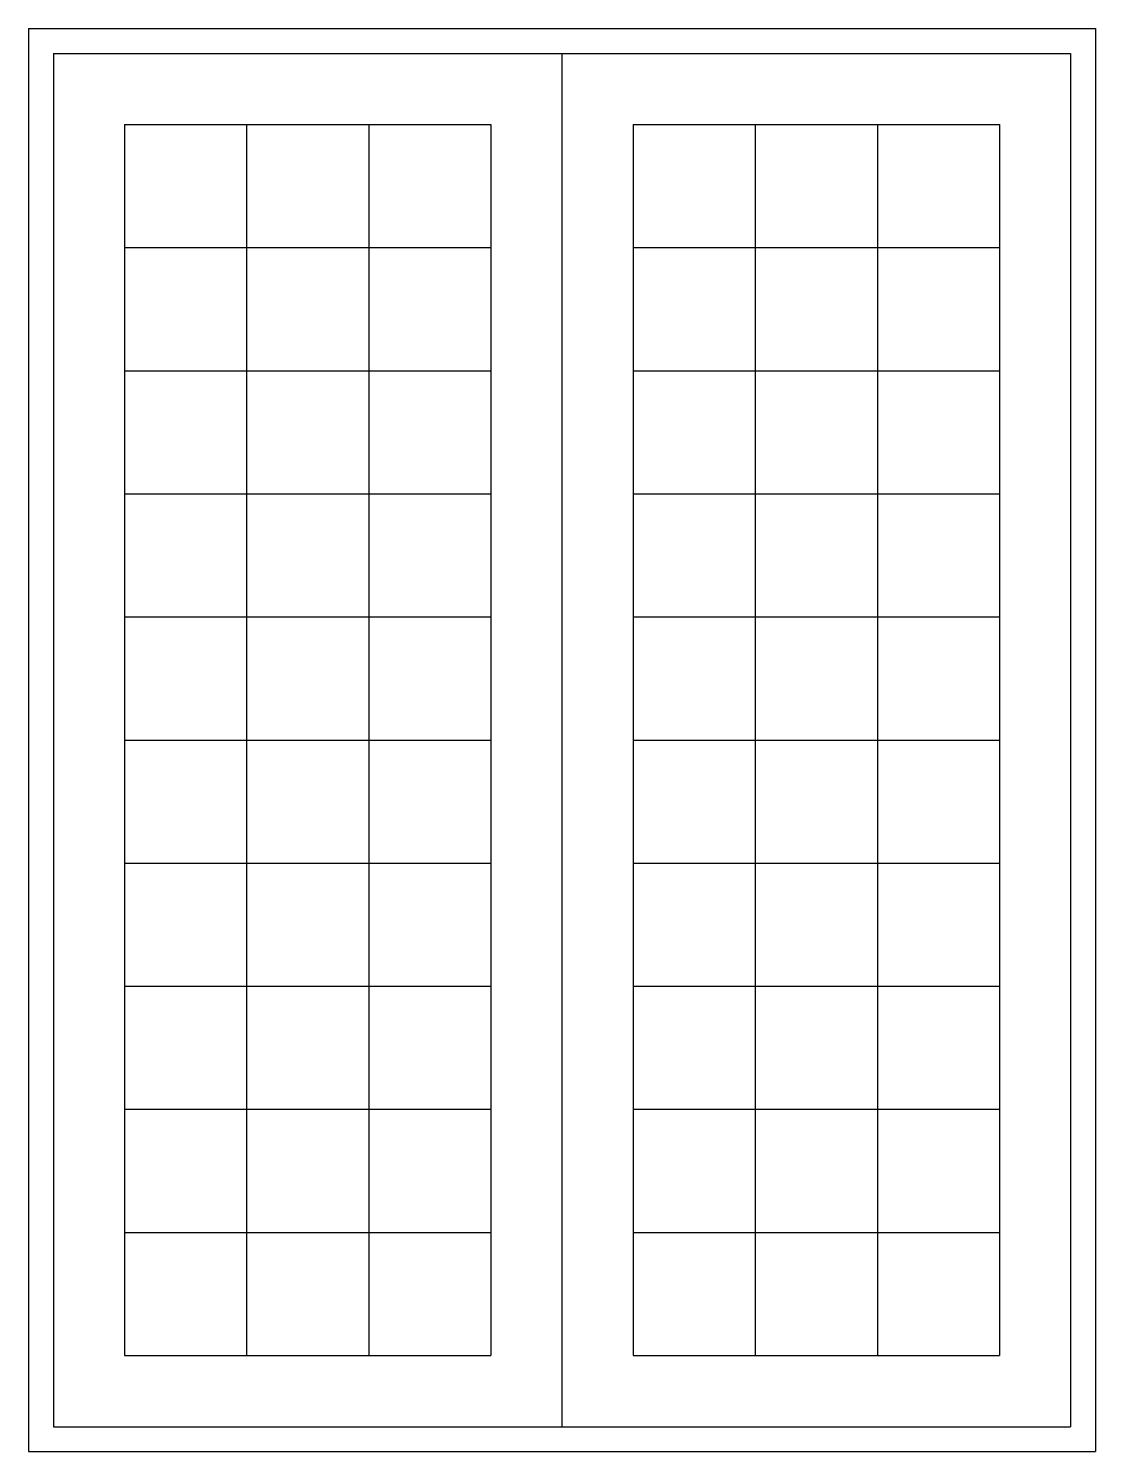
# Model space of a CAD drawing. Extents: x -1963 to -463, y 12663 to 14663.
import ezdxf

# ---------------------------------------------------------------- set-up
doc = ezdxf.new("R2010")
doc.units = 0
doc.header["$LTSCALE"] = 10
doc.header["$MEASUREMENT"] = 0
doc.layers.get('0').update_dxf_attribs({"linetype": 'CONTINUOUS'})

msp = doc.modelspace()

# ---------------------------------------------------------------- linework, layer by layer
for p, q in [((-1963.4, 14662.7), (-1963.4, 12662.7)), ((-1963.4, 14662.7), (-463.4, 14662.7)), ((-463.4, 14662.7), (-463.4, 12662.7)), ((-1928.4, 14627.7), (-1928.4, 12697.7)), ((-1928.4, 14627.7), (-498.4, 14627.7)), ((-1213.4, 14627.7), (-1213.4, 12697.7)), ((-498.4, 14627.7), (-498.4, 12697.7)), ((-1828.4, 14527.7), (-1828.4, 12797.7)), ((-1828.4, 14527.7), (-1313.4, 14527.7)), ((-1656.7, 14527.7), (-1656.7, 12797.7)), ((-1485.1, 14527.7), (-1485.1, 12797.7)), ((-1313.4, 14527.7), (-1313.4, 12797.7)), ((-1113.4, 14527.7), (-1113.4, 12797.7)), ((-1113.4, 14527.7), (-598.4, 14527.7)), ((-941.7, 14527.7), (-941.7, 12797.7)), ((-770.1, 14527.7), (-770.1, 12797.7)), ((-598.4, 14527.7), (-598.4, 12797.7)), ((-1828.4, 14354.7), (-1313.4, 14354.7)), ((-1113.4, 14354.7), (-598.4, 14354.7)), ((-1828.4, 14181.7), (-1313.4, 14181.7)), ((-1113.4, 14181.7), (-598.4, 14181.7)), ((-1828.4, 14008.7), (-1313.4, 14008.7)), ((-1113.4, 14008.7), (-598.4, 14008.7)), ((-1828.4, 13835.7), (-1313.4, 13835.7)), ((-1113.4, 13835.7), (-598.4, 13835.7)), ((-1828.4, 13662.7), (-1313.4, 13662.7)), ((-1113.4, 13662.7), (-598.4, 13662.7)), ((-1828.4, 13489.7), (-1313.4, 13489.7)), ((-1113.4, 13489.7), (-598.4, 13489.7)), ((-1828.4, 13316.7), (-1313.4, 13316.7)), ((-1113.4, 13316.7), (-598.4, 13316.7)), ((-1828.4, 13143.7), (-1313.4, 13143.7)), ((-1113.4, 13143.7), (-598.4, 13143.7)), ((-1828.4, 12970.7), (-1313.4, 12970.7)), ((-1113.4, 12970.7), (-598.4, 12970.7)), ((-1828.4, 12797.7), (-1313.4, 12797.7)), ((-1113.4, 12797.7), (-598.4, 12797.7)), ((-1928.4, 12697.7), (-498.4, 12697.7)), ((-1963.4, 12662.7), (-463.4, 12662.7))]:
    msp.add_line(p, q)

doc.saveas('drawing.dxf')
